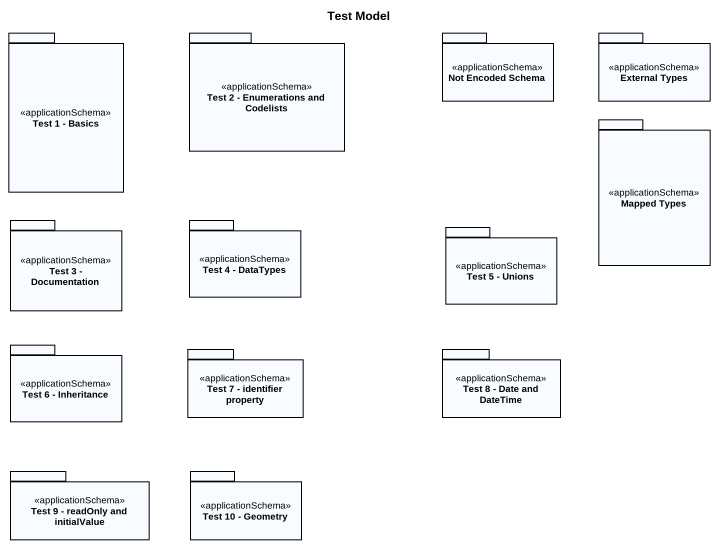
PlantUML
@startuml
title Test Model
package "Test 1 - Basics" as Test_1_Basics <<applicationSchema>> {
}
package "Test 2 - Enumerations and Codelists" as Test_2_Enumerations_and <<applicationSchema>> {
}
package "Not Encoded Schema" as Not_Encoded_Schema <<applicationSchema>> {
}
package "External Types" as External_Types <<applicationSchema>> {
}
package "Mapped Types" as Mapped_Types <<applicationSchema>> {
}
package "Test 3 - Documentation" as Test_3_Documentation <<applicationSchema>> {
}
package "Test 4 - DataTypes" as Test_4_DataTypes <<applicationSchema>> {
}
package "Test 5 - Unions" as Test_5_Unions <<applicationSchema>> {
}
package "Test 6 - Inheritance" as Test_6_Inheritance <<applicationSchema>> {
}
package "Test 7 - identifier property" as Test_7_identifier_property <<applicationSchema>> {
}
package "Test 8 - Date and DateTime" as Test_8_Date_and_DateTime <<applicationSchema>> {
}
package "Test 9 - readOnly and initialValue" as Test_9_readOnly_and <<applicationSchema>> {
}
package "Test 10 - Geometry" as Test_10_Geometry <<applicationSchema>> {
}
@enduml
